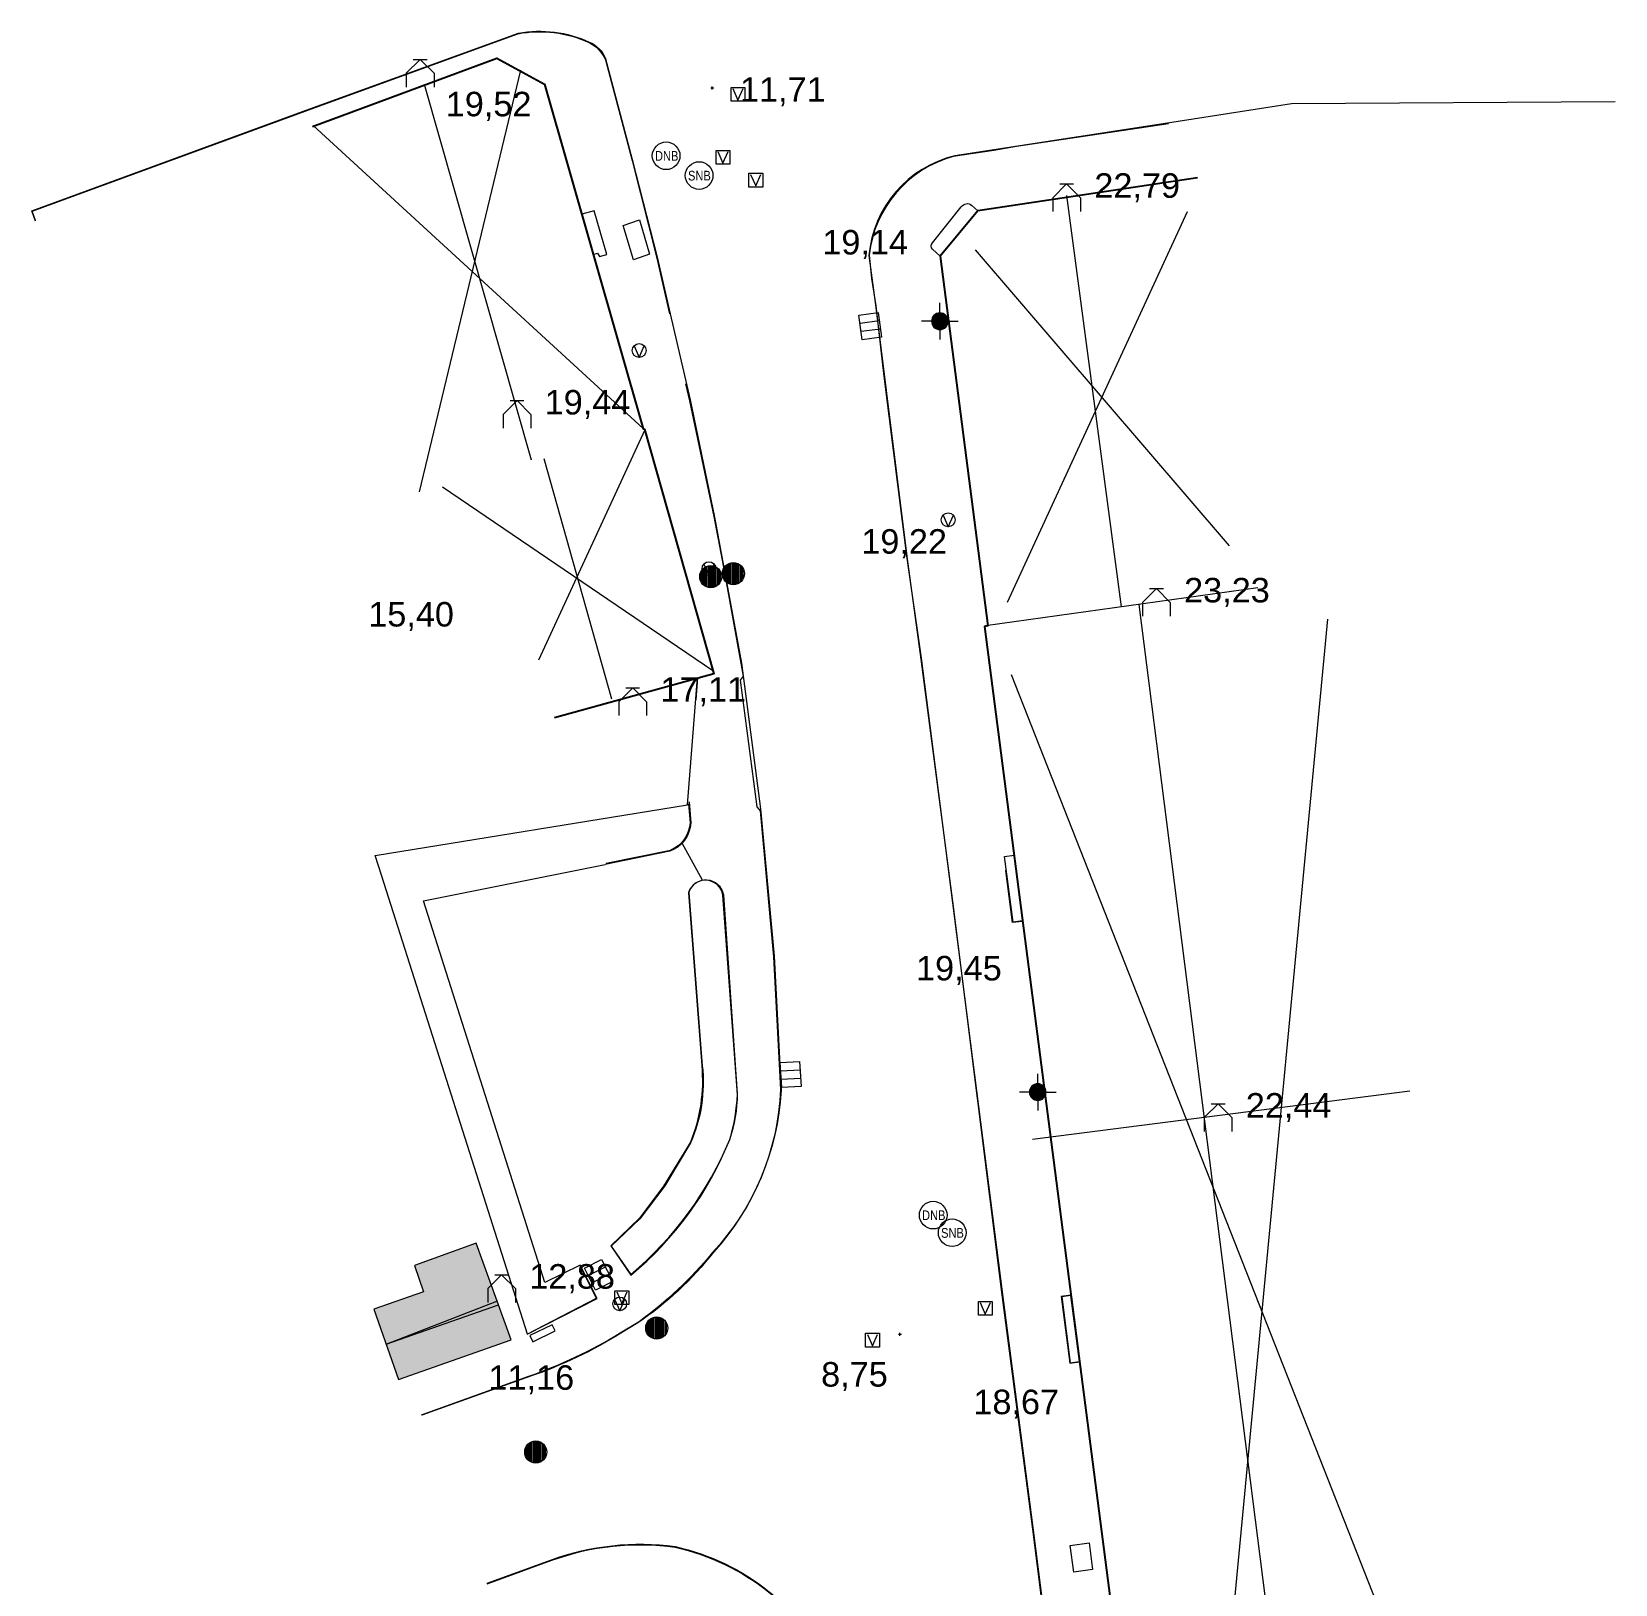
# Model space of a CAD drawing. Header units: metres. Extents: x 102202 to 102550, y 6536111 to 6536964.
# Drawn here: x 102241 to 102298.2, y 6536335.6 to 6536391.7 of the extents above; entities that cross this region are included whole.
import ezdxf
from ezdxf.enums import TextEntityAlignment as Align

# ---------------------------------------------------------------- set-up
doc = ezdxf.new("R2010")
doc.units = ezdxf.units.M
for name, pattern in [('BH90_KBK_BEF', [5, 3, -2]), ('BH90_KBK_GC', [3, 1, -2, 0]), ('Elledning', [0]), ('HELDRAGEN', [0]), ('Heldragen__skalber__', [0])]:
    doc.linetypes.add(name, pattern=pattern)
for name, color, linetype, lineweight, true_color in [('Byggnad  linje - Komplementbyggnad', 7, 'HELDRAGEN', 9, 0x804000), ('Byggnadstillbehör  linje - Trappa', 7, 'HELDRAGEN', 0, 0x804000), ('Höjdinformation  linje - Takbrytlinje', 7, 'HELDRAGEN', 0, 0x800080), ('Kartografi  linje  bebyggelse - Byggnad  beteckning', 7, 'HELDRAGEN', 0, 0x804000), ('Kartografisk text höjd och stomnät - Gatuhöjd_etikett', 9, 'HELDRAGEN', 0, 0x808080), ('Ledning  linje - Elledning', 7, 'Elledning', 0, 0xff8000), ('Markanordning  linje - Staket', 7, 'BH90_STAKET_V', 0, 0x059033), ('Markanordning  linje - Övrigt', 7, 'HELDRAGEN', 0, 0x666666), ('VA  punkt - NB dag', 7, 'HELDRAGEN', 0, 0x008000), ('VA  punkt - RB', 7, 'HELDRAGEN', 0, 0x008000), ('VA  punkt - SB dag', 7, 'HELDRAGEN', 0, 0x008000)]:
    doc.layers.add(name, color=color, linetype=linetype, lineweight=lineweight, true_color=true_color)
doc.layers.add('Byggnad EJ_DB', color=1, linetype='HELDRAGEN')
for name, color, linetype, lineweight in [('Höjdinformation  linje - Taknockslinje', 5, 'HELDRAGEN', 0), ('Höjdinformation  punkt - Takhöjd', 1, 'HELDRAGEN', 0), ('Höjdtext - Takfotsetikett', 7, 'HELDRAGEN', 0), ('Höjdtext - Takhöjdsetikett nybyggnadskarta', 7, 'HELDRAGEN', 0), ('Kommunikation  linje - Kantsten ök', 7, 'HELDRAGEN', 0), ('Ledningsanordning - Elanordning', 7, 'HELDRAGEN', 0), ('Terrängpunkt - Gatupunkt', 7, 'HELDRAGEN', 0), ('VA  punkt - Avstängningsventil', 5, 'HELDRAGEN', 0), ('VA  punkt - NB spill', 1, 'HELDRAGEN', 0), ('VA  punkt - SB spill', 1, 'HELDRAGEN', 0), ('VA  punkt - Servisventil', 5, 'HELDRAGEN', 0), ('Vägkant  linje - Gångbana', 7, 'BH90_KBK_GC', 0), ('Vägkant  linje - Körbana', 7, 'BH90_KBK_BEF', 0), ('Vägkant  linje - Körbana på tomt', 7, 'BH90_KBK_BEF', 0), ('Övrigt  linje - Stödmur  underkant', 7, 'HELDRAGEN', 0)]:
    doc.layers.add(name, color=color, linetype=linetype, lineweight=lineweight)
doc.styles.add('Arial', font='arial.ttf')
doc.styles.add('Arial Narrow', font='ARIALN.TTF')
doc.linetypes.add('BH90_STAKET_V', pattern='A,0,[1,tcsingleline.shx,S=0.707107,R=135,X=2.5,Y=0],0,[1,tcsingleline.shx,S=0.707107,R=135,X=2,Y=0],0,[1,tcsingleline.shx,S=2.5,R=0,X=0,Y=0],0,[1,tcsingleline.shx,S=2.5,R=0,X=2.5,Y=0],-5', length=5)

# ---------------------------------------------------------------- blocks, each defined once
blk = doc.blocks.new('Takhöjd', base_point=(103707.200883, 6535346.45879))
at = {"color": 36, "true_color": 0x804000}
for points in [[(103707.200883, 6535346.95879), (103706.700883, 6535346.45879), (103706.700883, 6535345.95879)], [(103706.950883, 6535346.95879), (103707.450883, 6535346.95879)], [(103707.200883, 6535346.95879), (103707.700883, 6535346.45879), (103707.700883, 6535345.95879)]]:
    blk.add_lwpolyline(points, dxfattribs=at)
blk = doc.blocks.new('HP', base_point=(102080.709706, 6536617.60651))
for points in [[(102080.709706, 6536617.10651), (102080.709706, 6536618.10651)], [(102080.209706, 6536617.60651), (102081.209706, 6536617.60651)]]:
    blk.add_lwpolyline(points)
blk = doc.blocks.new('Belysningsstolpe', base_point=(102676.543195, 6537864.24634, 6.866687))
at = {"true_color": 0xfafafa}
blk.add_hatch(color=7, dxfattribs=at).paths.add_polyline_path([(102676.843195, 6537864.24634, 1), (102676.243195, 6537864.24634, 1)])
at = {"color": 30, "linetype": 'Heldragen__skalber__', "lineweight": 9, "true_color": 0xff8000, "elevation": 6.866687}
for points in [[(102676.543195, 6537864.54634), (102676.543195, 6537864.90634)], [(102676.243195, 6537864.24634), (102675.883195, 6537864.24634)], [(102676.843195, 6537864.24634), (102677.203195, 6537864.24634)], [(102676.543195, 6537863.94634), (102676.543195, 6537863.58634)]]:
    blk.add_lwpolyline(points, dxfattribs=at)
blk.add_lwpolyline([(102676.843195, 6537864.24634, 1), (102676.243195, 6537864.24634, 1), (102676.843195, 6537864.24634)], format="xyb", close=True, dxfattribs=at)
blk = doc.blocks.new('Rännstensbrunn', base_point=(102231.916048, 6536554.37006))
at = {"color": 96, "true_color": 0x008000}
blk.add_lwpolyline([(102231.466048, 6536554.72006), (102232.366048, 6536554.72006), (102232.366048, 6536554.02006), (102231.466048, 6536554.02006)], close=True, dxfattribs=at)
for points in [[(102231.766048, 6536554.72006), (102231.766048, 6536554.02006)], [(102232.066048, 6536554.72006), (102232.066048, 6536554.02006)]]:
    blk.add_lwpolyline(points, dxfattribs=at)
blk = doc.blocks.new('Servisventil', base_point=(102222.552103, 6536575.7369))
at = {"color": 5}
blk.add_lwpolyline([(102222.366577, 6536575.90447), (102222.552103, 6536575.4869), (102222.737628, 6536575.90447)], dxfattribs=at)
blk.add_circle((102222.552103, 6536575.7369), 0.25, dxfattribs=at)
blk = doc.blocks.new('Avstängningsventil', base_point=(102222.52734, 6536574.88349))
at = {"color": 5}
blk.add_lwpolyline([(102222.27734, 6536574.63349), (102222.27734, 6536575.13349), (102222.77734, 6536575.13349), (102222.77734, 6536574.63349)], close=True, dxfattribs=at)
blk.add_lwpolyline([(102222.341814, 6536575.09228), (102222.52734, 6536574.67471), (102222.712866, 6536575.09228)], dxfattribs=at)
blk = doc.blocks.new('Nedstigningsbrunn spill', base_point=(102221.218769, 6536536.84013))
blk.add_circle((102221.218769, 6536536.84013), 0.5)
at = {"style": 'Arial Narrow', "width": 1}
blk.add_text('SNB', height=0.35, dxfattribs=at).set_placement((102220.815718, 6536536.66068))
blk = doc.blocks.new('Nedstigningsbrunn dag', base_point=(102218.994955, 6536536.63797))
at = {"color": 96, "true_color": 0x008000}
blk.add_circle((102218.994955, 6536536.63797), 0.5, dxfattribs=at)
at = {"color": 96, "true_color": 0x008000, "style": 'Arial Narrow', "width": 1}
blk.add_text('DNB', height=0.35, dxfattribs=at).set_placement((102218.591904, 6536536.45851))
blk = doc.blocks.new('Spolbrunn spill', base_point=(102220.20778, 6536527.08002))
for points in [[(102219.85778, 6536526.88637), (102219.85778, 6536527.27367)], [(102219.90778, 6536526.81545), (102219.90778, 6536527.3446)], [(102219.95778, 6536526.76777), (102219.95778, 6536527.39227)], [(102220.00778, 6536526.73361), (102220.00778, 6536527.42643)], [(102220.05778, 6536526.70921), (102220.05778, 6536527.45083)], [(102220.10778, 6536526.69272), (102220.10778, 6536527.46732)], [(102220.15778, 6536526.68316), (102220.15778, 6536527.47688)], [(102220.20778, 6536526.68002), (102220.20778, 6536527.48002)], [(102220.25778, 6536526.68316), (102220.25778, 6536527.47688)], [(102220.30778, 6536526.69272), (102220.30778, 6536527.46732)], [(102220.35778, 6536526.70921), (102220.35778, 6536527.45083)], [(102220.40778, 6536526.73361), (102220.40778, 6536527.42643)], [(102220.45778, 6536526.76777), (102220.45778, 6536527.39227)], [(102220.50778, 6536526.81545), (102220.50778, 6536527.3446)], [(102220.55778, 6536526.88637), (102220.55778, 6536527.27367)]]:
    blk.add_lwpolyline(points)
blk.add_circle((102220.20778, 6536527.08002), 0.4)
blk = doc.blocks.new('Spolbrunn dag', base_point=(102223.344592, 6536527.39477))
at = {"color": 96, "true_color": 0x008000}
for points in [[(102222.994592, 6536527.20112), (102222.994592, 6536527.58841)], [(102223.044592, 6536527.13019), (102223.044592, 6536527.65934)], [(102223.094592, 6536527.08252), (102223.094592, 6536527.70701)], [(102223.144592, 6536527.04835), (102223.144592, 6536527.74118)], [(102223.194592, 6536527.02396), (102223.194592, 6536527.76557)], [(102223.244592, 6536527.00747), (102223.244592, 6536527.78206)], [(102223.294592, 6536526.9979), (102223.294592, 6536527.79163)], [(102223.344592, 6536526.99477), (102223.344592, 6536527.79477)], [(102223.394592, 6536526.9979), (102223.394592, 6536527.79163)], [(102223.444592, 6536527.00747), (102223.444592, 6536527.78206)], [(102223.494592, 6536527.02396), (102223.494592, 6536527.76557)], [(102223.544592, 6536527.04835), (102223.544592, 6536527.74118)], [(102223.594592, 6536527.08252), (102223.594592, 6536527.70701)], [(102223.644592, 6536527.13019), (102223.644592, 6536527.65934)], [(102223.694592, 6536527.20112), (102223.694592, 6536527.58841)]]:
    blk.add_lwpolyline(points, dxfattribs=at)
blk.add_circle((102223.344592, 6536527.39477), 0.4, dxfattribs=at)

msp = doc.modelspace()

# ---------------------------------------------------------------- hatches: boundary and pattern name
at = {"layer": 'Byggnad  linje - Komplementbyggnad', "true_color": 0xd3cebc}
msp.add_hatch(color=9, dxfattribs=at).paths.add_polyline_path([(102253.332, 6536345.519), (102254.228, 6536342.977), (102258.295, 6536344.405), (102257.035, 6536347.895), (102254.806, 6536347.088), (102255.134, 6536346.143)])

# ---------------------------------------------------------------- linework, layer by layer
at = {"layer": 'Byggnad  linje - Komplementbyggnad', "linetype": 'HELDRAGEN'}
msp.add_lwpolyline([(102253.332, 6536345.519), (102254.228, 6536342.977), (102258.295, 6536344.405), (102257.035, 6536347.895), (102254.806, 6536347.088), (102255.134, 6536346.143)], close=True, dxfattribs=at)
at = {"layer": 'Byggnad EJ_DB', "linetype": 'HELDRAGEN'}
for points in [[(102251.126, 6536388.263, 11.89), (102257.787, 6536390.73, 11.925), (102259.508, 6536389.795, 11.957), (102263.066, 6536377.335, 11.009), (102263.12, 6536377.322, 11.012), (102265.622, 6536368.475, 10.268), (102259.86, 6536366.883, 9.861)], [(102283.098, 6536386.41, 12.365), (102275.156, 6536385.211, 11.663), (102273.807, 6536383.57, 11.464), (102275.527, 6536370.215, 10.332), (102275.406, 6536370.185, 10.332), (102282.529, 6536315.019, 6.567), (102285.504, 6536315.403, 0)]]:
    msp.add_polyline3d(points, dxfattribs=at)
at = {"layer": 'Byggnadstillbehör  linje - Trappa', "linetype": 'HELDRAGEN'}
for points, elevation in [([(102274.561, 6536385.357, -0.463531), (102274.948, 6536385.408)], 11.646), ([(102273.521, 6536383.826, -0.398803), (102273.521, 6536384.056)], 11.651)]:
    msp.add_lwpolyline(points, format="xyb", dxfattribs=dict(at, elevation=elevation))
for points in [[(102261.266, 6536383.64, 11.789), (102261.42, 6536383.684, 11.789), (102261.487, 6536383.567, 11.6), (102261.76, 6536383.63, 11.602), (102261.294, 6536385.22, 11.575), (102260.851, 6536385.094, 11.789)], [(102276.778, 6536359.555, 9.76), (102276.436, 6536359.508, 9.754), (102276.129, 6536361.876, 9.757), (102276.473, 6536361.921, 9.757)], [(102278.528, 6536346.005, 8.941), (102278.195, 6536345.962, 8.941), (102278.502, 6536343.574, 8.931), (102278.836, 6536343.617, 8.931)]]:
    msp.add_polyline3d(points, close=True, dxfattribs=at)
for points in [[(102273.521, 6536384.056, 11.648), (102274.561, 6536385.357, 11.646)], [(102274.948, 6536385.408, 11.664), (102275.156, 6536385.211, 11.663), (102273.807, 6536383.57, 11.464)], [(102273.807, 6536383.57, 11.464), (102273.521, 6536383.826, 11.651)]]:
    msp.add_polyline3d(points, dxfattribs=at)
at = {"layer": 'Höjdinformation  linje - Takbrytlinje', "color": 216, "linetype": 'HELDRAGEN', "true_color": 0x800080}
for points in [[(102285.276, 6536371.584), (102275.435, 6536370.212)], [(102277.136, 6536351.655), (102290.769, 6536353.408)]]:
    msp.add_lwpolyline(points, dxfattribs=at)
at = {"layer": 'Höjdinformation  linje - Taknockslinje', "color": 5, "linetype": 'HELDRAGEN'}
for points in [[(102259.032, 6536376.201), (102255.169, 6536389.785)], [(102280.355, 6536370.898), (102278.38, 6536385.771)], [(102259.476, 6536376.262), (102261.925, 6536367.579)], [(102288.02, 6536315.625), (102280.992, 6536370.987)], [(102253.78, 6536344.248), (102257.837, 6536345.673)]]:
    msp.add_lwpolyline(points, dxfattribs=at)
at = {"layer": 'Kartografi  linje  bebyggelse - Byggnad  beteckning', "linetype": 'HELDRAGEN'}
for points in [[(102254.991, 6536375.055), (102258.655, 6536390.297)], [(102251.144, 6536388.298), (102263.073, 6536377.346)], [(102276.234, 6536371.067), (102282.743, 6536385.188)], [(102275.061, 6536383.799), (102284.249, 6536373.104)], [(102263.129, 6536377.296), (102259.29, 6536368.978)], [(102265.585, 6536368.589), (102255.822, 6536375.228)], [(102282.678, 6536316.367), (102287.811, 6536370.458)], [(102276.37, 6536368.456), (102293.375, 6536325.226)], [(102253.78, 6536344.248), (102257.788, 6536345.808)]]:
    msp.add_lwpolyline(points, dxfattribs=at)
at = {"layer": 'Kommunikation  linje - Kantsten ök', "color": 7, "linetype": 'HELDRAGEN'}
for points, elevation in [([(102258.545, 6536391.617, -0.15477), (102261.122, 6536391.296, -0.182443)], 11.923), ([(102261.122, 6536391.296, -0.182443), (102261.707, 6536390.669)], 11.875), ([(102274.269, 6536387.176, 0.305781), (102271.233, 6536383.62)], 11.572), ([(102264.771, 6536363.095, -0.278979), (102264.053, 6536362.098)], 9.967), ([(102265.944, 6536360.48, 0.799168), (102264.72, 6536360.579)], 9.897), ([(102265.205, 6536354.314, -0.132763), (102264.779, 6536351.526)], 9.515), ([(102268.033, 6536353.454, -0.179771), (102265.564, 6536347.548, -0.063779)], 9.295), ([(102266.21, 6536351.67, 0.057556), (102266.474, 6536353.277)], 9.363), ([(102262.622, 6536346.762, 0.119652), (102266.21, 6536351.67, 0.057556)], 8.993), ([(102265.564, 6536347.548, -0.063779), (102262.924, 6536345.06)], 9.013), ([(102262.241, 6536344.644, -0.053278), (102258.924, 6536343.081)], 8.796), ([(102259.771, 6536336.436, -0.123888), (102264.231, 6536336.91, -0.229127)], 8.617), ([(102264.231, 6536336.91, -0.229127), (102269.947, 6536332.361, -0.360631)], 8.498)]:
    msp.add_lwpolyline(points, format="xyb", dxfattribs=dict(at, elevation=elevation))
for points in [[(102241.116, 6536384.866, 11.696), (102240.995, 6536385.206, 11.71), (102250.852, 6536388.821, 11.857), (102258.545, 6536391.617, 11.923)], [(102261.707, 6536390.669, 11.85), (102262.667, 6536387.028, 11.619), (102263.564, 6536383.498, 11.402), (102264.025, 6536381.496, 11.151)], [(102282.051, 6536388.364, 12.25), (102276.557, 6536387.545, 11.797), (102275.736, 6536387.393, 11.663), (102274.269, 6536387.176, 11.572)], [(102271.233, 6536383.62, 11.259), (102271.325, 6536382.773, 11.203), (102271.477, 6536381.784, 11.059), (102271.717, 6536379.651, 10.917), (102271.79, 6536379.044, 10.949), (102272.588, 6536372.748, 10.494), (102273.117, 6536369.041, 10.234), (102274.251, 6536360.199, 9.649), (102276.048, 6536346.049, 8.795), (102277.159, 6536337.531, 8.258), (102278.325, 6536328.346, 7.664), (102279.886, 6536315.994, 6.608), (102280.134, 6536313.938, 6.452), (102280.747, 6536309.541, 5.968), (102280.83, 6536309.328, 5.96), (102281.849, 6536301.63, 5.245), (102281.834, 6536301.164, 5.226), (102282.168, 6536298.503, 4.931), (102282.778, 6536293.764, 4.409), (102284.311, 6536282.018, 3.154), (102285.099, 6536275.923, 2.527), (102285.781, 6536270.362, 2.131), (102286.04, 6536268.312, 2.122), (102286.295, 6536266.511, 2.076)], [(102264.595, 6536378.966, 10.968), (102264.746, 6536378.346, 11.009), (102265.628, 6536374.165, 10.696), (102265.978, 6536372.339, 10.511), (102266.677, 6536368.399, 10.254), (102266.57, 6536368.244, 10.242), (102267.174, 6536363.671, 9.921), (102267.301, 6536363.532, 9.908), (102267.775, 6536358.244, 9.585), (102268.033, 6536353.454, 9.295)], [(102264.713, 6536363.783, 9.963), (102264.771, 6536363.095, 9.967)], [(102264.053, 6536362.098, 9.934), (102261.732, 6536361.62, 9.923)], [(102264.72, 6536360.579, 9.871), (102265.205, 6536354.314, 9.515)], [(102266.474, 6536353.277, 9.419), (102265.944, 6536360.48, 9.897)], [(102264.779, 6536351.526, 9.351), (102263.852, 6536349.968, 9.245), (102262.946, 6536348.776, 9.175), (102261.91, 6536347.794, 9.073), (102262.622, 6536346.762, 8.993)], [(102258.88, 6536344.605, 8.817), (102261.383, 6536345.908, 8.939), (102260.79, 6536347.086, 9.066)], [(102262.924, 6536345.06, 8.811), (102262.241, 6536344.644, 8.796)], [(102258.924, 6536343.081, 8.716), (102255.052, 6536341.685, 8.653)], [(102257.435, 6536335.582, 8.63), (102259.771, 6536336.436, 8.617)]]:
    msp.add_polyline3d(points, dxfattribs=at)
at = {"layer": 'Ledning  linje - Elledning', "color": 30, "linetype": 'Elledning', "true_color": 0xff8000}
msp.add_polyline3d([(102259.78, 6536344.951, 8.799), (102258.97, 6536344.562, 8.79), (102259.079, 6536344.337, 8.79), (102259.888, 6536344.725, 8.799)], close=True, dxfattribs=at)
at = {"layer": 'Markanordning  linje - Staket', "color": 104, "linetype": 'BH90_STAKET_V', "true_color": 0x059033}
for points in [[(102253.627, 6536361.171), (102253.39, 6536361.917), (102264.672, 6536363.744)], [(102258.892, 6536344.611), (102253.627, 6536361.171)]]:
    msp.add_lwpolyline(points, dxfattribs=at)
msp.add_polyline3d([(102264.672, 6536363.744, 9.968), (102265.029, 6536368.342, 10.246)], dxfattribs=at)
at = {"layer": 'Markanordning  linje - Övrigt', "color": 251, "linetype": 'HELDRAGEN', "true_color": 0x666666}
for points in [[(102262.939, 6536384.889, 11.578), (102263.302, 6536383.647, 0), (102262.716, 6536383.447, 11.427), (102262.353, 6536384.689, 11.49)], [(102279.31, 6536336.102, 8.18), (102278.635, 6536336.012, 8.168), (102278.504, 6536336.977, 8.23), (102279.181, 6536337.069, 8.248)]]:
    msp.add_polyline3d(points, close=True, dxfattribs=at)
at = {"layer": 'Vägkant  linje - Gångbana', "color": 7, "linetype": 'HELDRAGEN', "elevation": 9.895}
msp.add_lwpolyline([(102264.786, 6536363.098, -0.30961), (102264.032, 6536362.069)], format="xyb", dxfattribs=at)
at = {"layer": 'Vägkant  linje - Gångbana', "color": 7, "linetype": 'HELDRAGEN', "elevation": 9.838}
msp.add_lwpolyline([(102264.032, 6536362.069), (102261.699, 6536361.581)], dxfattribs=at)
at = {"layer": 'Vägkant  linje - Gångbana', "color": 7, "linetype": 'HELDRAGEN'}
msp.add_polyline3d([(102264.731, 6536363.854, 9.949), (102264.786, 6536363.098, 9.895)], dxfattribs=at)
at = {"layer": 'Vägkant  linje - Gångbana', "color": 7, "linetype": 'BH90_KBK_BEF', "lineweight": 0}
msp.add_polyline3d([(102265.218, 6536361.016, 9.813), (102264.482, 6536362.362, 9.882)], dxfattribs=at)
at = {"layer": 'Vägkant  linje - Körbana', "color": 7, "linetype": 'HELDRAGEN'}
for points, elevation in [([(102258.56, 6536391.636, -0.154404), (102261.118, 6536391.315, -0.207815)], 11.847), ([(102261.118, 6536391.315, -0.207815), (102261.707, 6536390.712)], 11.855), ([(102274.334, 6536387.203, 0.32156), (102271.224, 6536383.602)], 11.532), ([(102265.98, 6536360.479, 0.790505), (102264.705, 6536360.562)], 9.789), ([(102265.184, 6536354.32, -0.120286), (102264.779, 6536351.556)], 9.408), ([(102268.052, 6536353.42, -0.172134), (102265.611, 6536347.572, -0.076412)], 9.244), ([(102266.198, 6536351.648, 0.083601), (102266.478, 6536353.297)], 9.283), ([(102262.625, 6536346.741, 0.124763), (102266.198, 6536351.648, 0.083601)], 8.909), ([(102265.611, 6536347.572, -0.076412), (102262.882, 6536345.022)], 8.936), ([(102262.264, 6536344.647, -0.055754), (102258.994, 6536343.088)], 8.75), ([(102259.753, 6536336.452, -0.121004), (102264.223, 6536336.935, -0.232525)], 8.509), ([(102264.223, 6536336.935, -0.232525), (102269.959, 6536332.334, -0.394928)], 8.42)]:
    msp.add_lwpolyline(points, format="xyb", dxfattribs=dict(at, elevation=elevation))
msp.add_lwpolyline([(102298.196, 6536389.152), (102286.492, 6536389.084), (102282.01, 6536388.38)], dxfattribs=at)
for points in [[(102241.108, 6536384.84, 11.648), (102240.975, 6536385.22, 11.644), (102250.896, 6536388.85, 11.806), (102258.56, 6536391.636, 11.847)], [(102261.707, 6536390.712, 11.813), (102262.675, 6536387.073, 11.583), (102263.578, 6536383.534, 11.3), (102264.04, 6536381.493, 11.137), (102264.767, 6536378.379, 10.926), (102265.643, 6536374.145, 10.63), (102266.627, 6536368.864, 10.221), (102267.313, 6536363.603, 9.845), (102267.797, 6536358.268, 9.515), (102268.052, 6536353.42, 9.244)], [(102282.01, 6536388.38, 12.147), (102275.736, 6536387.422, 11.635), (102274.334, 6536387.203, 11.532)], [(102271.224, 6536383.602, 11.176), (102271.477, 6536381.725, 11.026), (102272.591, 6536372.719, 10.4), (102273.097, 6536369.007, 10.172), (102274.242, 6536360.253, 9.59), (102276.035, 6536346.033, 8.732), (102277.14, 6536337.565, 8.19), (102278.303, 6536328.301, 7.544), (102279.876, 6536315.947, 6.536), (102280.144, 6536313.858, 6.342), (102280.743, 6536309.41, 5.908), (102281.757, 6536301.588, 5.176), (102282.142, 6536298.516, 4.843), (102282.752, 6536293.785, 4.337), (102284.289, 6536282.05, 3.097), (102285.07, 6536275.964, 2.482), (102285.786, 6536270.319, 2.104), (102286.267, 6536266.518, 2.042)], [(102264.705, 6536360.562, 9.724), (102265.184, 6536354.32, 9.408)], [(102266.478, 6536353.297, 9.356), (102265.98, 6536360.479, 9.789)], [(102264.779, 6536351.556, 9.248), (102263.805, 6536349.964, 9.158), (102262.937, 6536348.807, 9.077), (102261.899, 6536347.806, 8.973), (102262.625, 6536346.741, 8.909)], [(102258.883, 6536344.605, 8.792), (102261.407, 6536345.9, 8.858), (102260.799, 6536347.11, 8.929)], [(102262.882, 6536345.022, 8.783), (102262.264, 6536344.647, 8.75)], [(102258.994, 6536343.088, 8.653), (102255.073, 6536341.688, 8.567)], [(102257.436, 6536335.607, 8.532), (102259.753, 6536336.452, 8.509)]]:
    msp.add_polyline3d(points, dxfattribs=at)
at = {"layer": 'Vägkant  linje - Körbana på tomt', "color": 7, "linetype": 'HELDRAGEN'}
msp.add_lwpolyline([(102260.799, 6536347.11), (102259.514, 6536346.479), (102255.13, 6536360.279), (102261.699, 6536361.581)], dxfattribs=at)
at = {"layer": 'Övrigt  linje - Stödmur  underkant', "color": 7, "linetype": 'HELDRAGEN'}
for points in [[(102265.029, 6536368.343, 10.246), (102264.969, 6536367.533, 10.157)], [(102276.781, 6536359.53, 9.637), (102276.413, 6536359.487, 9.633), (102276.173, 6536361.369, 9.75)], [(102278.527, 6536346.014, 8.842), (102278.173, 6536345.968, 8.842), (102278.488, 6536343.561, 8.693), (102278.838, 6536343.606, 8.693)]]:
    msp.add_polyline3d(points, dxfattribs=at)

# ---------------------------------------------------------------- block references
at = {"layer": 'Höjdinformation  punkt - Takhöjd', "linetype": 'HELDRAGEN'}
for p in [(102255.012, 6536390.189, 19.52), (102278.371, 6536385.686, 22.792), (102258.511, 6536377.853, 19.444), (102281.615, 6536371.06, 23.229), (102262.693, 6536367.471, 17.105), (102283.844, 6536352.438, 22.439), (102257.954, 6536346.256, 12.878)]:
    msp.add_blockref('Takhöjd', p, dxfattribs=at)
at = {"layer": 'Ledningsanordning - Elanordning'}
for p in [(102273.79, 6536381.223, 11.171), (102277.327, 6536353.359, 9.295)]:
    msp.add_blockref('Belysningsstolpe', p, dxfattribs=at)
at = {"layer": 'Terrängpunkt - Gatupunkt', "color": 7, "linetype": 'HELDRAGEN', "xscale": 0.1, "yscale": 0.1, "zscale": 0.1}
for p in [(102265.567, 6536389.655, 11.71), (102272.348, 6536344.606, 8.753)]:
    msp.add_blockref('HP', p, dxfattribs=at)
at = {"layer": 'VA  punkt - Avstängningsventil', "color": 5, "linetype": 'HELDRAGEN'}
for p in [(102266.495, 6536389.427, 11.679), (102265.954, 6536387.146, 11.531), (102267.138, 6536386.323, 11.472), (102262.301, 6536345.932, 8.862), (102275.433, 6536345.546, 8.704), (102271.356, 6536344.392, 8.75)]:
    msp.add_blockref('Avstängningsventil', p, dxfattribs=at)
at = {"layer": 'VA  punkt - NB dag', "color": 96, "linetype": 'HELDRAGEN', "true_color": 0x008000}
for p in [(102263.9, 6536387.204, 11.569), (102273.549, 6536348.913, 8.966)]:
    msp.add_blockref('Nedstigningsbrunn dag', p, dxfattribs=at)
at = {"layer": 'VA  punkt - NB spill', "color": 1, "linetype": 'HELDRAGEN'}
for p in [(102265.092, 6536386.49, 11.514), (102274.236, 6536348.275, 8.91)]:
    msp.add_blockref('Nedstigningsbrunn spill', p, dxfattribs=at)
at = {"layer": 'VA  punkt - RB', "color": 96, "linetype": 'HELDRAGEN', "true_color": 0x008000}
for p, rotation in [((102271.274, 6536381.044, 10.982), 277.7839999920604), ((102268.399, 6536353.994, 9.263), 93.17400000248168), ((102261.459, 6536346.754, 8.845), 116.6520000018106)]:
    msp.add_blockref('Rännstensbrunn', p, dxfattribs=dict(at, rotation=rotation))
at = {"layer": 'VA  punkt - SB dag', "color": 96, "linetype": 'HELDRAGEN', "true_color": 0x008000}
msp.add_blockref('Spolbrunn dag', (102263.56, 6536344.832, 8.793), dxfattribs=at)
at = {"layer": 'VA  punkt - SB spill', "color": 1, "linetype": 'HELDRAGEN'}
for p in [(102266.331, 6536372.101, 10.473), (102265.513, 6536371.991, 10.515), (102259.19, 6536340.35, 8.636)]:
    msp.add_blockref('Spolbrunn spill', p, dxfattribs=at)
at = {"layer": 'VA  punkt - Servisventil', "color": 5, "linetype": 'HELDRAGEN'}
for p in [(102262.926, 6536380.163, 11.136), (102274.092, 6536374.047, 10.596), (102265.447, 6536372.279, 10.527), (102262.223, 6536345.703, 8.853)]:
    msp.add_blockref('Servisventil', p, dxfattribs=at)

# ---------------------------------------------------------------- texts
at = {"layer": 'Höjdtext - Takfotsetikett', "style": 'Arial'}
for s, p in [('19,14', (102272.639, 6536383.636)), ('19,22', (102274.048, 6536372.822)), ('15,40', (102256.232, 6536370.189)), ('19,45', (102276.026, 6536357.396)), ('11,16', (102260.576, 6536342.601)), ('18,67', (102278.097, 6536341.718))]:
    msp.add_text(s, height=0.8858, rotation=360, dxfattribs=at).set_placement(p, align=Align.RIGHT)
at = {"layer": 'Höjdtext - Takhöjdsetikett nybyggnadskarta', "style": 'Arial'}
for s, p in [('19,52', (102255.937, 6536388.631)), ('22,79', (102279.371, 6536385.686)), ('19,44', (102259.511, 6536377.853)), ('23,23', (102282.615, 6536371.06)), ('17,11', (102263.693, 6536367.471)), ('22,44', (102284.844, 6536352.438)), ('12,88', (102258.954, 6536346.256))]:
    msp.add_text(s, height=0.8858, rotation=360, dxfattribs=at).set_placement(p)
at = {"layer": 'Kartografisk text höjd och stomnät - Gatuhöjd_etikett', "style": 'Arial'}
for s, p in [('11,71', (102266.567, 6536389.155)), ('8,75', (102269.5, 6536342.715))]:
    msp.add_text(s, height=0.8858, rotation=360, dxfattribs=at).set_placement(p)

doc.saveas('drawing.dxf')
